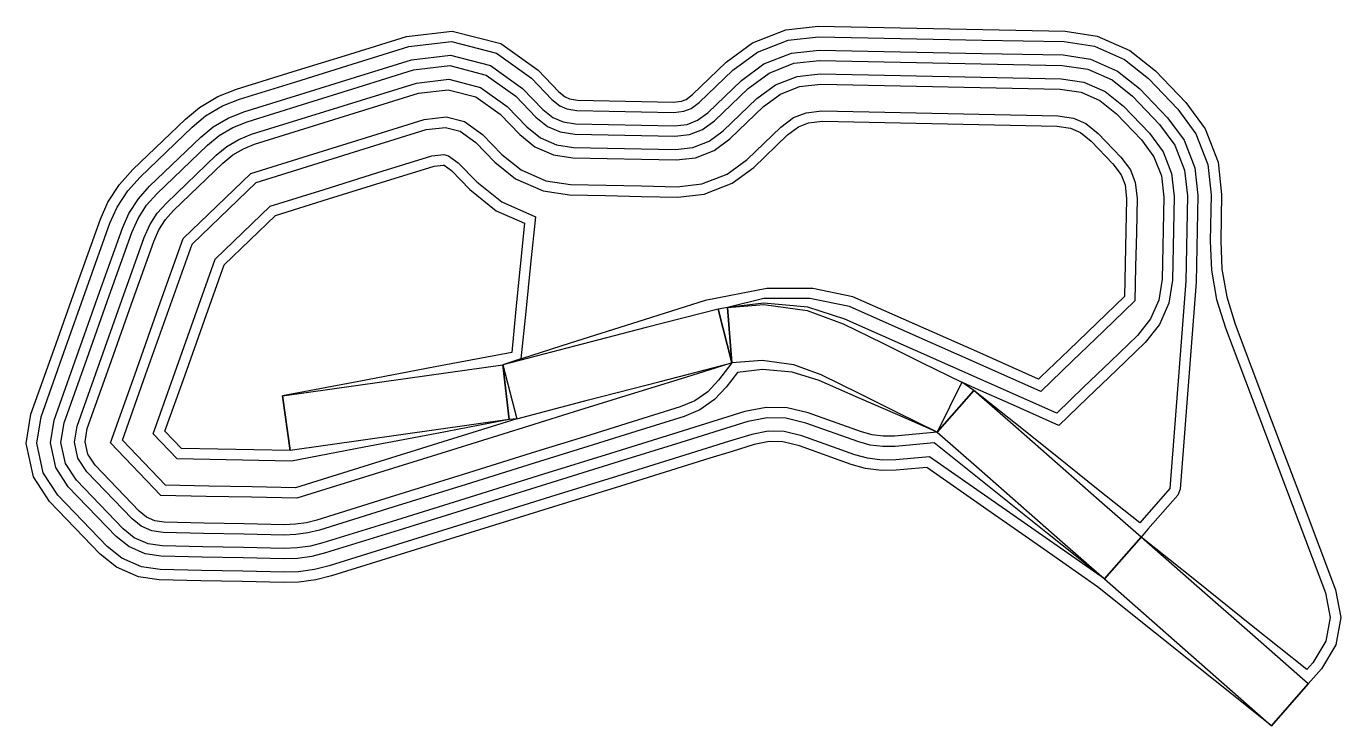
# Model space of a CAD drawing. Header units: metres. Extents: x 476807 to 477398, y 6772336 to 6772651.
import ezdxf

# ---------------------------------------------------------------- set-up
doc = ezdxf.new("R2010")
doc.units = ezdxf.units.M
doc.header["$MEASUREMENT"] = 0
doc.layers.add('PLAYPIT', color=1, linetype='Continuous')

msp = doc.modelspace()

# ---------------------------------------------------------------- linework, layer by layer
at = {"layer": 'PLAYPIT', "color": 1, "lineweight": -3, "true_color": 0xff0000}
for points in [[(477036.83, 6772459.47), (477003.91, 6772449.23), (476970.99, 6772438.99), (476938.06, 6772428.75), (476933.36, 6772427.53), (476928.55, 6772426.83), (476923.44, 6772426.65), (476905.44, 6772427.01), (476887.44, 6772427.38), (476869.44, 6772427.74), (476865.19, 6772428.39), (476861.53, 6772429.99), (476858.18, 6772432.68), (476838.35, 6772453.32), (476835.04, 6772458.37), (476833.87, 6772463.84), (476834.81, 6772469.81), (476844.78, 6772497.82), (476854.75, 6772525.84), (476864.72, 6772553.85), (476867.09, 6772559.16), (476870.05, 6772563.74), (476873.67, 6772567.82), (476895.84, 6772589.14), (476900.33, 6772592.83), (476905.03, 6772595.6), (476910.09, 6772597.63), (476934.67, 6772605.27), (476959.24, 6772612.91), (476983.82, 6772620.56), (476997.1, 6772622.12), (477009.63, 6772618.89), (477020.51, 6772611.11), (477029.33, 6772601.93), (477036.16, 6772596.46), (477044.46, 6772592.82), (477053.11, 6772591.5), (477068.6, 6772591.19), (477084.08, 6772590.88), (477099.57, 6772590.56), (477108.27, 6772591.53), (477116.7, 6772594.83), (477123.75, 6772600.01), (477138.9, 6772614.56), (477146.58, 6772620.2), (477155.16, 6772623.56), (477164.62, 6772624.61), (477200.51, 6772623.88), (477236.39, 6772623.15), (477272.27, 6772622.42), (477281.69, 6772620.99), (477290.13, 6772617.29), (477297.56, 6772611.34), (477308.82, 6772599.62), (477314.46, 6772591.95), (477317.81, 6772583.37), (477318.87, 6772573.9), (477318.12, 6772536.95), (477316.68, 6772527.54), (477312.98, 6772519.1), (477307.04, 6772511.66), (477294.94, 6772500.05), (477282.85, 6772488.43), (477270.75, 6772476.82), (477238.99, 6772490.89), (477207.23, 6772504.97), (477175.47, 6772519.04), (477158.88, 6772524.36), (477139.03, 6772526.27), (477122.73, 6772524.29), (477124.72, 6772499.37), (477118.72, 6772491.59), (477113.81, 6772486.42), (477107.96, 6772482.35), (477101.4, 6772479.55), (477079.88, 6772472.86), (477058.36, 6772466.17)], [(477027.95, 6772474.16), (476994.78, 6772463.84), (476961.62, 6772453.53), (476928.45, 6772443.21), (476908.98, 6772443.61), (476889.5, 6772444), (476870.03, 6772444.4), (476850.64, 6772464.58), (476861.1, 6772493.96), (476871.55, 6772523.34), (476882.01, 6772552.72), (476910.8, 6772580.4), (476936.3, 6772588.33), (476961.8, 6772596.26), (476987.3, 6772604.19), (476995.96, 6772605.2), (477002.47, 6772603.53), (477009.56, 6772598.45), (477018.06, 6772589.6), (477027.46, 6772582.08), (477039.78, 6772576.68), (477051.68, 6772574.87), (477067.89, 6772574.54), (477084.11, 6772574.21), (477100.32, 6772573.88), (477112.29, 6772575.21), (477124.81, 6772580.1), (477134.51, 6772587.24), (477149.66, 6772601.78), (477154.68, 6772605.48), (477159.18, 6772607.24), (477165.38, 6772607.93), (477200.53, 6772607.21), (477235.69, 6772606.5), (477270.84, 6772605.79), (477277.01, 6772604.85), (477281.43, 6772602.91), (477286.3, 6772599.01), (477296.04, 6772588.87), (477299.74, 6772583.84), (477301.5, 6772579.35), (477302.18, 6772573.15), (477301.89, 6772558.52), (477301.59, 6772543.88), (477301.29, 6772529.25), (477288.74, 6772517.2), (477276.19, 6772505.15), (477263.64, 6772493.09), (477262.6, 6772492.09), (477234.75, 6772504.43), (477206.89, 6772516.76), (477179.04, 6772529.1), (477161.11, 6772532.75), (477140.43, 6772532.72), (477112.68, 6772527.33), (477082.33, 6772517.74), (477051.99, 6772508.15), (477021.64, 6772498.56)], [(476922.57, 6772484.56), (476926.06, 6772459.93), (476909.79, 6772460.26), (476893.53, 6772460.59), (476877.26, 6772460.92), (476869.79, 6772468.7), (476878.66, 6772493.61), (476887.52, 6772518.52), (476896.39, 6772543.44), (476919.51, 6772565.66), (476943.26, 6772573.04), (476967.02, 6772580.43), (476990.77, 6772587.82), (476994.82, 6772588.29), (476995.3, 6772588.17), (476998.61, 6772585.8), (477006.8, 6772577.27), (477018.77, 6772567.69), (477031.42, 6772562.15), (477029.51, 6772542.79), (477027.59, 6772523.43), (477025.68, 6772504.06), (476991.31, 6772497.56), (476956.94, 6772491.06)]]:
    msp.add_lwpolyline(points, close=True, dxfattribs=at)
at = {"layer": 'PLAYPIT', "color": 5, "lineweight": -3, "true_color": 0x0000ff}
for points in [[(477033.27, 6772470.93), (476998.55, 6772460.13), (476963.83, 6772449.33), (476929.11, 6772438.54), (476908.74, 6772438.95), (476888.37, 6772439.36), (476868, 6772439.77), (476845.28, 6772463.43), (476856.18, 6772494.06), (476867.08, 6772524.69), (476877.98, 6772555.32), (476908.36, 6772584.52), (476934.35, 6772592.61), (476960.34, 6772600.69), (476986.32, 6772608.77), (476996.28, 6772609.94), (477004.47, 6772607.83), (477012.63, 6772601.99), (477021.22, 6772593.05), (477029.9, 6772586.1), (477041.09, 6772581.2), (477052.08, 6772579.52), (477068.09, 6772579.2), (477084.1, 6772578.87), (477100.11, 6772578.55), (477111.16, 6772579.78), (477122.54, 6772584.22), (477131.5, 6772590.81), (477146.65, 6772605.36), (477152.41, 6772609.6), (477158.05, 6772611.8), (477165.17, 6772612.59), (477200.52, 6772611.88), (477235.88, 6772611.16), (477271.24, 6772610.44), (477278.32, 6772609.37), (477283.86, 6772606.94), (477289.45, 6772602.47), (477299.62, 6772591.88), (477303.86, 6772586.11), (477306.06, 6772580.47), (477306.85, 6772573.36), (477306.54, 6772557.98), (477306.23, 6772542.6), (477305.92, 6772527.22), (477291.8, 6772513.67), (477277.69, 6772500.12), (477263.57, 6772486.56), (477234.92, 6772499.26), (477206.27, 6772511.96), (477177.61, 6772524.66), (477159.69, 6772528.3), (477139.01, 6772528.28), (477122.73, 6772524.29), (477118.47, 6772523.57), (477124.72, 6772499.37), (477117.1, 6772497), (477109.48, 6772494.63), (477101.86, 6772492.26), (477078.99, 6772485.15), (477056.13, 6772478.04)], [(477021.64, 6772498.56), (477024.6, 6772473.89), (476991.98, 6772467.68), (476959.37, 6772461.46), (476926.75, 6772455.25), (476875.24, 6772456.29), (476864.43, 6772467.55), (476892.36, 6772546.03), (476917.07, 6772569.78), (476941.31, 6772577.32), (476965.56, 6772584.86), (476989.8, 6772592.4), (476995.14, 6772593.03), (476997.3, 6772592.47), (477001.67, 6772589.34), (477009.95, 6772580.72), (477021.2, 6772571.72), (477036.41, 6772565.05), (477034.21, 6772543.75), (477032, 6772522.44), (477029.8, 6772501.14)]]:
    msp.add_lwpolyline(points, close=True, dxfattribs=at)
at = {"layer": 'PLAYPIT', "color": 3, "lineweight": -3, "true_color": 0x00ff00}
for points in [[(477118.47, 6772523.57), (477124.72, 6772499.37), (477122.73, 6772524.29)], [(477021.64, 6772498.56), (477027.95, 6772474.16), (477024.6, 6772473.89)]]:
    msp.add_lwpolyline(points, close=True, dxfattribs=at)
at = {"layer": 'PLAYPIT', "color": 7, "lineweight": -3, "true_color": 0xffffff}
msp.add_lwpolyline([(477029.8, 6772501.14), (477029.75, 6772500.65)], dxfattribs=at)
at = {"layer": 'PLAYPIT', "color": 5, "lineweight": -3, "true_color": 0x0000ff}
for points in [[(477044.55, 6772434.66, 320), (477011.27, 6772424.31, 320), (476978, 6772413.97, 320), (476944.72, 6772403.63, 320), (476937.59, 6772401.88, 320), (476930.04, 6772400.87, 320), (476923.23, 6772400.66, 320), (476904.56, 6772401.04, 320), (476885.89, 6772401.42, 320), (476867.21, 6772401.79, 320), (476857.9, 6772403.21, 320), (476847.97, 6772407.56, 320), (476840.61, 6772413.45, 320), (476817.94, 6772437.06, 320), (476810.65, 6772448.17, 320), (476807.44, 6772463.13, 320), (476809.52, 6772476.26, 320), (476819.95, 6772505.51, 320), (476830.37, 6772534.76, 320), (476840.79, 6772564.01, 320), (476844.17, 6772571.58, 320), (476849.32, 6772579.55, 320), (476855.34, 6772586.25, 320), (476878.98, 6772608.92, 320), (476885.39, 6772614.18, 320), (476893.56, 6772619.01, 320), (476901.94, 6772622.31, 320), (476927.43, 6772630.24, 320), (476952.91, 6772638.16, 320), (476978.4, 6772646.09, 320), (476998.89, 6772648.49, 320), (477020.81, 6772642.85, 320), (477037.59, 6772630.84, 320), (477046.89, 6772621.16, 320), (477049.72, 6772618.89, 320), (477051.75, 6772618, 320), (477055.34, 6772617.45, 320), (477069.69, 6772617.16, 320), (477084.04, 6772616.87, 320), (477098.39, 6772616.58, 320), (477102, 6772616.98, 320), (477104.06, 6772617.79, 320), (477106.98, 6772619.94, 320), (477122.13, 6772634.49, 320), (477133.93, 6772643.17, 320), (477148.89, 6772649.01, 320), (477163.45, 6772650.63, 320), (477200.46, 6772649.88, 320), (477237.48, 6772649.12, 320), (477274.5, 6772648.37, 320), (477288.98, 6772646.17, 320), (477303.69, 6772639.72, 320), (477315.13, 6772630.57, 320), (477328.74, 6772616.39, 320), (477337.42, 6772604.6, 320), (477343.27, 6772589.64, 320), (477344.88, 6772575.08, 320), (477344.46, 6772554.27, 320), (477345.01, 6772541.54, 320), (477347.17, 6772528.99, 320), (477350.92, 6772516.81, 320), (477366, 6772476.98, 320), (477381.08, 6772437.15, 320), (477396.16, 6772397.32, 320), (477398.43, 6772384.97, 320), (477396.19, 6772372.61, 320), (477389.74, 6772361.84, 320), (477383.82, 6772355.1, 320), (477367.33, 6772336.31, 320), (477341.26, 6772357.12, 320), (477315.18, 6772377.94, 320), (477289.1, 6772398.76, 320), (477263.49, 6772416.64, 320), (477237.89, 6772434.51, 320), (477212.28, 6772452.39, 320), (477198.48, 6772451.15, 320), (477191.94, 6772451.03, 320), (477184.74, 6772451.94, 320), (477178.33, 6772453.72, 320), (477155.09, 6772462.04, 320), (477147.54, 6772463.84, 320), (477141.41, 6772463.97, 320), (477134.77, 6772462.71, 320), (477124.75, 6772459.59, 320), (477114.72, 6772456.48, 320), (477104.7, 6772453.36, 320), (477074.63, 6772444.01, 320)], [(477041.39, 6772444.84, 310), (477008.25, 6772434.54, 310), (476975.11, 6772424.24, 310), (476941.98, 6772413.93, 310), (476935.82, 6772412.4, 310), (476929.38, 6772411.52, 310), (476923.29, 6772411.32, 310), (476904.9, 6772411.69, 310), (476886.52, 6772412.07, 310), (476868.13, 6772412.44, 310), (476860.89, 6772413.54, 310), (476853.54, 6772416.77, 310), (476847.82, 6772421.34, 310), (476826.32, 6772443.73, 310), (476820.66, 6772452.36, 310), (476818.28, 6772463.42, 310), (476819.9, 6772473.61, 310), (476830.14, 6772502.37, 310), (476840.38, 6772531.12, 310), (476850.63, 6772559.88, 310), (476853.57, 6772566.49, 310), (476857.82, 6772573.06, 310), (476862.89, 6772578.72, 310), (476885.93, 6772600.83, 310), (476891.52, 6772605.42, 310), (476898.26, 6772609.4, 310), (476905.32, 6772612.2, 310), (476930.42, 6772620, 310), (476955.52, 6772627.81, 310), (476980.62, 6772635.61, 310), (476998.16, 6772637.67, 310), (477016.23, 6772633.02, 310), (477030.58, 6772622.74, 310), (477039.69, 6772613.27, 310), (477044.16, 6772609.69, 310), (477048.76, 6772607.67, 310), (477054.42, 6772606.81, 310), (477069.24, 6772606.51, 310), (477084.06, 6772606.21, 310), (477098.87, 6772605.91, 310), (477104.57, 6772606.54, 310), (477109.25, 6772608.37, 310), (477113.86, 6772611.76, 310), (477129.01, 6772626.31, 310), (477139.12, 6772633.74, 310), (477151.46, 6772638.57, 310), (477163.93, 6772639.95, 310), (477200.48, 6772639.21, 310), (477237.03, 6772638.47, 310), (477273.59, 6772637.73, 310), (477285.99, 6772635.84, 310), (477298.13, 6772630.52, 310), (477307.92, 6772622.68, 310), (477320.57, 6772609.51, 310), (477328, 6772599.41, 310), (477332.82, 6772587.07, 310), (477334.21, 6772574.6, 310), (477333.42, 6772535.63, 310), (477331.05, 6772504.61, 310), (477328.67, 6772473.59, 310), (477326.3, 6772442.56, 310), (477325.15, 6772439.84, 310), (477311.74, 6772424.56, 310), (477308.67, 6772421.05, 310), (477292.18, 6772402.26, 310), (477266.64, 6772422.64, 310), (477241.11, 6772443.02, 310), (477215.58, 6772463.4, 310), (477198.06, 6772461.81, 310), (477192.51, 6772461.71, 310), (477186.84, 6772462.42, 310), (477181.71, 6772463.84, 310), (477157.89, 6772472.33, 310), (477148.91, 6772474.48, 310), (477140.5, 6772474.65, 310), (477131.92, 6772472.99, 310), (477121.86, 6772469.86, 310), (477111.8, 6772466.74, 310), (477101.74, 6772463.61, 310), (477071.56, 6772454.22, 310)], [(477038.22, 6772455.02, 300), (477005.21, 6772444.76, 300), (476972.21, 6772434.49, 300), (476939.21, 6772424.23, 300), (476934.01, 6772422.92, 300), (476928.7, 6772422.17, 300), (476923.35, 6772421.99, 300), (476905.25, 6772422.35, 300), (476887.15, 6772422.72, 300), (476869.04, 6772423.09, 300), (476863.88, 6772423.87, 300), (476859.1, 6772425.97, 300), (476855.02, 6772429.23, 300), (476834.69, 6772450.4, 300), (476830.67, 6772456.54, 300), (476829.13, 6772463.72, 300), (476830.28, 6772470.96, 300), (476840.34, 6772499.23, 300), (476850.4, 6772527.49, 300), (476860.46, 6772555.75, 300), (476862.98, 6772561.39, 300), (476866.33, 6772566.58, 300), (476870.44, 6772571.19, 300), (476892.88, 6772592.74, 300), (476897.65, 6772596.66, 300), (476902.97, 6772599.8, 300), (476908.71, 6772602.08, 300), (476933.42, 6772609.77, 300), (476958.13, 6772617.45, 300), (476982.85, 6772625.14, 300), (476997.43, 6772626.85, 300), (477011.64, 6772623.19, 300), (477023.58, 6772614.65, 300), (477032.48, 6772605.38, 300), (477038.59, 6772600.48, 300), (477045.77, 6772597.34, 300), (477053.51, 6772596.16, 300), (477068.79, 6772595.85, 300), (477084.07, 6772595.54, 300), (477099.36, 6772595.23, 300), (477107.14, 6772596.1, 300), (477114.44, 6772598.95, 300), (477120.74, 6772603.59, 300), (477135.9, 6772618.14, 300), (477144.31, 6772624.32, 300), (477154.03, 6772628.12, 300), (477164.41, 6772629.28, 300), (477200.5, 6772628.54, 300), (477236.59, 6772627.81, 300), (477272.67, 6772627.08, 300), (477283, 6772625.51, 300), (477292.56, 6772621.32, 300), (477300.71, 6772614.79, 300), (477312.39, 6772602.63, 300), (477318.58, 6772594.22, 300), (477322.38, 6772584.49, 300), (477323.53, 6772574.12, 300), (477322.77, 6772536.55, 300), (477321.2, 6772526.23, 300), (477317.01, 6772516.66, 300), (477310.49, 6772508.51, 300), (477297.57, 6772496.1, 300), (477284.65, 6772483.69, 300), (477271.73, 6772471.29, 300), (477249.9, 6772480.96, 300), (477234.28, 6772487.89, 300), (477228.08, 6772490.63, 300), (477217.02, 6772468.21, 300), (477199.31, 6772475.95, 300), (477181.6, 6772483.68, 300), (477163.88, 6772491.41, 300), (477151.83, 6772495.2, 300), (477138.39, 6772496.41, 300), (477127.23, 6772494.99, 300), (477122.1, 6772488.38, 300), (477116.86, 6772482.86, 300), (477110.23, 6772478.25, 300), (477103.23, 6772475.26, 300), (477081.56, 6772468.51, 300), (477059.89, 6772461.77, 300)]]:
    msp.add_polyline3d(points, close=True, dxfattribs=at)
at = {"layer": 'PLAYPIT', "color": 1, "lineweight": -3, "true_color": 0xff0000}
for points in [[(477043.17, 6772439.11, 310), (477009.98, 6772428.79, 310), (476976.8, 6772418.47, 310), (476943.61, 6772408.16, 310), (476936.97, 6772406.51, 310), (476929.89, 6772405.53, 310), (476923.33, 6772405.32, 310), (476904.76, 6772405.7, 310), (476886.19, 6772406.07, 310), (476867.61, 6772406.45, 310), (476859.21, 6772407.73, 310), (476850.4, 6772411.59, 310), (476843.76, 6772416.9, 310), (476821.61, 6772439.97, 310), (476815.03, 6772450, 310), (476812.18, 6772463.26, 310), (476814.06, 6772475.1, 310), (476824.39, 6772504.1, 310), (476834.72, 6772533.11, 310), (476845.05, 6772562.11, 310), (476848.28, 6772569.35, 310), (476853.04, 6772576.71, 310), (476858.57, 6772582.89, 310), (476881.95, 6772605.32, 310), (476888.07, 6772610.35, 310), (476895.61, 6772614.81, 310), (476903.32, 6772617.86, 310), (476928.67, 6772625.74, 310), (476954.02, 6772633.62, 310), (476979.37, 6772641.51, 310), (476998.57, 6772643.76, 310), (477018.81, 6772638.55, 310), (477034.53, 6772627.3, 310), (477043.74, 6772617.7, 310), (477047.29, 6772614.87, 310), (477050.44, 6772613.48, 310), (477054.94, 6772612.8, 310), (477069.49, 6772612.5, 310), (477084.05, 6772612.21, 310), (477098.6, 6772611.91, 310), (477103.12, 6772612.42, 310), (477106.33, 6772613.67, 310), (477109.99, 6772616.36, 310), (477125.14, 6772630.91, 310), (477136.2, 6772639.05, 310), (477150.01, 6772644.44, 310), (477163.66, 6772645.96, 310), (477200.47, 6772645.21, 310), (477237.29, 6772644.46, 310), (477274.1, 6772643.72, 310), (477287.67, 6772641.65, 310), (477301.26, 6772635.7, 310), (477311.98, 6772627.12, 310), (477325.17, 6772613.38, 310), (477333.3, 6772602.33, 310), (477338.7, 6772588.51, 310), (477340.22, 6772574.87, 310), (477339.8, 6772554.07, 310), (477340.36, 6772541.04, 310), (477342.63, 6772527.9, 310), (477346.56, 6772515.16, 310), (477361.59, 6772475.46, 310), (477376.62, 6772435.76, 310), (477391.65, 6772396.06, 310), (477393.69, 6772384.96, 310), (477391.76, 6772374.28, 310), (477385.95, 6772364.6, 310), (477383.25, 6772361.52, 310), (477358.39, 6772381.36, 310), (477333.53, 6772401.21, 310), (477308.67, 6772421.05, 310), (477292.18, 6772402.26, 310), (477265.97, 6772420.57, 310), (477239.76, 6772438.88, 310), (477213.55, 6772457.19, 310), (477198.39, 6772455.81, 310), (477192.19, 6772455.7, 310), (477185.66, 6772456.52, 310), (477179.91, 6772458.11, 310), (477156.18, 6772466.57, 310), (477148.14, 6772468.5, 310), (477141.02, 6772468.64, 310), (477133.64, 6772467.24, 310), (477123.59, 6772464.12, 310), (477113.54, 6772460.99, 310), (477103.48, 6772457.87, 310), (477073.33, 6772448.49, 310)], [(477040, 6772449.29, 300), (477006.95, 6772439.01, 300), (476973.89, 6772428.73, 300), (476940.83, 6772418.45, 300), (476935.17, 6772417.02, 300), (476929.22, 6772416.18, 300), (476923.39, 6772415.98, 300), (476905.1, 6772416.35, 300), (476886.81, 6772416.73, 300), (476868.53, 6772417.1, 300), (476862.2, 6772418.06, 300), (476855.97, 6772420.79, 300), (476850.97, 6772424.79, 300), (476829.98, 6772446.65, 300), (476825.04, 6772454.19, 300), (476823.02, 6772463.55, 300), (476824.44, 6772472.45, 300), (476834.59, 6772500.96, 300), (476844.74, 6772529.47, 300), (476854.89, 6772557.98, 300), (476857.68, 6772564.26, 300), (476861.54, 6772570.23, 300), (476866.12, 6772575.35, 300), (476888.89, 6772597.23, 300), (476894.2, 6772601.59, 300), (476900.32, 6772605.2, 300), (476906.71, 6772607.74, 300), (476931.67, 6772615.51, 300), (476956.63, 6772623.27, 300), (476981.6, 6772631.03, 300), (476997.84, 6772632.94, 300), (477014.22, 6772628.72, 300), (477027.52, 6772619.2, 300), (477036.53, 6772609.82, 300), (477041.72, 6772605.66, 300), (477047.45, 6772603.15, 300), (477054.02, 6772602.15, 300), (477069.04, 6772601.85, 300), (477084.07, 6772601.54, 300), (477099.09, 6772601.24, 300), (477105.69, 6772601.97, 300), (477111.52, 6772604.25, 300), (477116.87, 6772608.19, 300), (477132.02, 6772622.74, 300), (477141.39, 6772629.62, 300), (477152.59, 6772634, 300), (477164.14, 6772635.28, 300), (477200.49, 6772634.55, 300), (477236.84, 6772633.81, 300), (477273.19, 6772633.07, 300), (477284.68, 6772631.32, 300), (477295.69, 6772626.5, 300), (477304.77, 6772619.23, 300), (477316.99, 6772606.5, 300), (477323.88, 6772597.14, 300), (477328.26, 6772585.94, 300), (477329.54, 6772574.39, 300), (477328.76, 6772536.03, 300), (477326.39, 6772505, 300), (477324.02, 6772473.96, 300), (477321.65, 6772442.92, 300), (477308.09, 6772427.47, 300), (477289.45, 6772442.35, 300), (477270.8, 6772457.24, 300), (477252.15, 6772472.12, 300), (477233.51, 6772487.01, 300), (477217.02, 6772468.21, 300), (477197.81, 6772466.47, 300), (477192.76, 6772466.37, 300), (477187.76, 6772467.01, 300), (477182.9, 6772468.35, 300), (477158.97, 6772476.87, 300), (477149.5, 6772479.13, 300), (477140.09, 6772479.32, 300), (477130.54, 6772477.44, 300), (477120.48, 6772474.32, 300), (477110.42, 6772471.19, 300), (477100.36, 6772468.06, 300), (477070.18, 6772458.68, 300)]]:
    msp.add_polyline3d(points, close=True, dxfattribs=at)
at = {"layer": 'PLAYPIT', "color": 3, "lineweight": -3, "true_color": 0x00ff00}
for points in [[(477217.02, 6772468.21, 300), (477199.62, 6772476.8, 298.05), (477182.22, 6772485.39, 296.09), (477164.83, 6772493.97, 294.14), (477152.49, 6772498.5, 292.81), (477138.32, 6772500.45, 291.37), (477124.72, 6772499.37, 290), (477122.73, 6772524.29, 290), (477139.04, 6772525.59, 291.45), (477158.57, 6772522.9, 293.2), (477174.69, 6772516.98, 294.72), (477192.49, 6772508.2, 296.48), (477210.28, 6772499.42, 298.24), (477228.08, 6772490.63, 300)], [(477118.47, 6772523.57, 290), (477086.19, 6772515.24, 286.67), (477053.92, 6772506.9, 283.33), (477029.75, 6772500.65, 280.84), (477021.64, 6772498.56, 280), (477027.95, 6772474.16, 280), (477060.17, 6772482.69, 283.33), (477092.45, 6772491.03, 286.67), (477100.51, 6772493.12, 287.5), (477108.58, 6772495.2, 288.33), (477116.65, 6772497.28, 289.17), (477124.72, 6772499.37, 290)], [(476922.57, 6772484.56, 270), (476955.59, 6772489.22, 273.33), (476988.62, 6772493.89, 276.67), (477021.64, 6772498.56, 280), (477024.6, 6772473.89, 280), (476991.75, 6772469.23, 276.67), (476958.9, 6772464.58, 273.33), (476926.06, 6772459.93, 270)], [(477228.08, 6772490.63, 300), (477217.02, 6772468.21, 300), (477233.51, 6772487.01, 300)], [(477292.18, 6772402.26, 310), (477308.67, 6772421.05, 310), (477289.88, 6772437.54, 307.5), (477271.09, 6772454.03, 305), (477252.3, 6772470.52, 302.5), (477233.51, 6772487.01, 300), (477217.02, 6772468.21, 300), (477235.81, 6772451.73, 302.5), (477254.6, 6772435.24, 305), (477273.39, 6772418.75, 307.5)], [(477367.33, 6772336.31, 320), (477383.82, 6772355.1, 320), (477358.77, 6772377.08, 316.67), (477333.72, 6772399.07, 313.33), (477308.67, 6772421.05, 310), (477292.18, 6772402.26, 310), (477317.23, 6772380.28, 313.33), (477342.28, 6772358.29, 316.67)]]:
    msp.add_polyline3d(points, close=True, dxfattribs=at)

doc.saveas('drawing.dxf')
